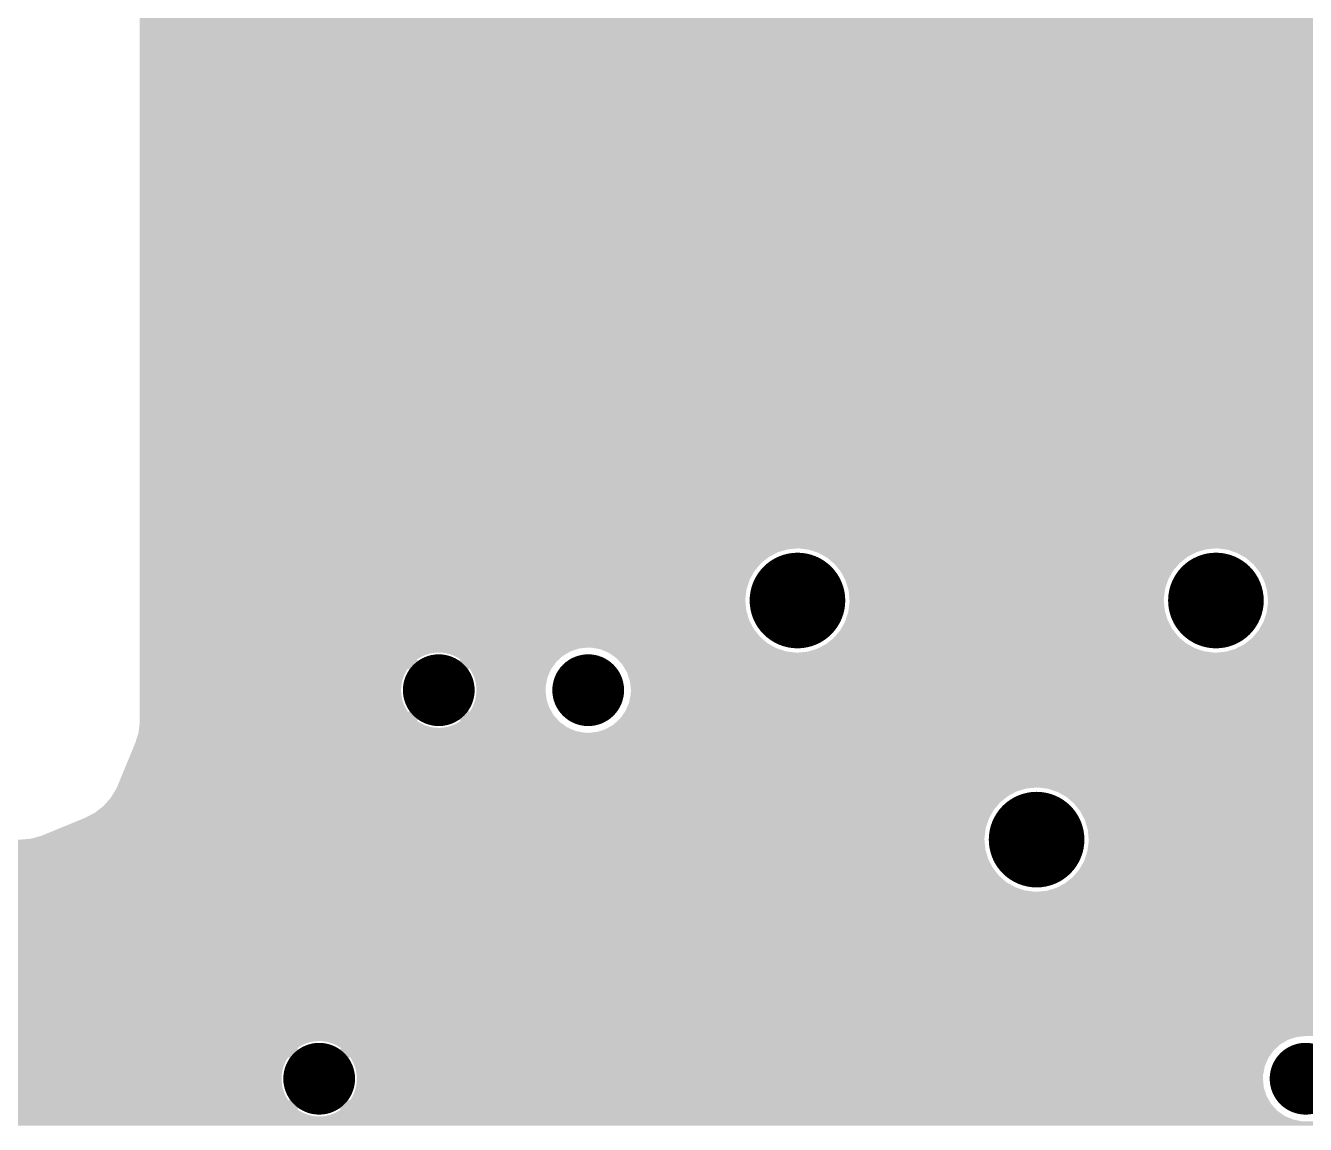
# Model space of a CAD drawing. Extents: x 295 to 953, y 10 to 290.
# Drawn here: x 630.37 to 652.8, y 206.52 to 225.78 of the extents above; entities that cross this region are included whole.
import ezdxf

# ---------------------------------------------------------------- set-up
doc = ezdxf.new("R2010")
doc.units = 0
doc.header["$LTSCALE"] = 5
doc.header["$MEASUREMENT"] = 0
doc.layers.get('0').update_dxf_attribs({"linetype": 'CONTINUOUS', "lineweight": 25})

msp = doc.modelspace()

# ---------------------------------------------------------------- linework, layer by layer
for points, const_width in [([(643.475, 215.701, 1), (644.313, 215.701, 1)], 0.838), ([(650.809, 215.701, 1), (651.647, 215.701, 1)], 0.838), ([(637.293, 214.129, 1), (637.922, 214.129, 1)], 0.629), ([(639.912, 214.129, 1), (640.541, 214.129, 1)], 0.629), ([(647.666, 211.51, 1), (648.504, 211.51, 1)], 0.838), ([(635.197, 207.319, 1), (635.826, 207.319, 1)], 0.629), ([(652.485, 207.319, 1), (653.114, 207.319, 1)], 0.629)]:
    msp.add_lwpolyline(points, format="xyb", close=True, dxfattribs=dict(const_width=const_width))
for points in [[(632.368, 216.614), (632.368, 226.178), (671.135, 216.614), (671.135, 226.178)], [(632.368, 216.597), (632.368, 216.614), (643.72, 216.597), (643.894, 216.614)], [(632.368, 216.548), (632.368, 216.597), (643.552, 216.548), (643.72, 216.597)], [(632.368, 216.467), (632.368, 216.548), (643.397, 216.467), (643.552, 216.548)], [(632.368, 216.359), (632.368, 216.467), (643.26, 216.359), (643.397, 216.467)], [(643.928, 216.614), (643.894, 216.614), (651.221, 216.614), (651.228, 216.614)], [(644.048, 216.597), (643.928, 216.614), (651.054, 216.597), (651.221, 216.614)], [(644.101, 216.59), (644.048, 216.597), (651.03, 216.59), (651.054, 216.597)], [(644.227, 216.548), (644.101, 216.59), (650.886, 216.548), (651.03, 216.59)], [(644.267, 216.534), (644.227, 216.548), (650.86, 216.534), (650.886, 216.548)], [(644.385, 216.467), (644.267, 216.534), (650.731, 216.467), (650.86, 216.534)], [(644.419, 216.448), (644.385, 216.467), (650.707, 216.448), (650.731, 216.467)], [(651.436, 216.59), (651.262, 216.614), (671.135, 216.59), (671.135, 216.614)], [(651.601, 216.534), (651.436, 216.59), (671.135, 216.534), (671.135, 216.59)], [(651.753, 216.448), (651.601, 216.534), (671.135, 216.448), (671.135, 216.534)], [(632.368, 216.226), (632.368, 216.359), (643.146, 216.226), (643.26, 216.359)], [(632.368, 216.074), (632.368, 216.226), (643.06, 216.074), (643.146, 216.226)], [(644.523, 216.359), (644.419, 216.448), (650.594, 216.359), (650.707, 216.448)], [(644.552, 216.334), (644.523, 216.359), (650.573, 216.334), (650.594, 216.359)], [(644.638, 216.226), (644.552, 216.334), (650.48, 216.226), (650.573, 216.334)], [(644.66, 216.197), (644.638, 216.226), (650.464, 216.197), (650.48, 216.226)], [(651.886, 216.334), (651.753, 216.448), (671.135, 216.334), (671.135, 216.448)], [(651.995, 216.197), (651.886, 216.334), (671.135, 216.197), (671.135, 216.334)], [(632.368, 215.908), (632.368, 216.074), (643.004, 215.908), (643.06, 216.074)], [(644.725, 216.074), (644.66, 216.197), (650.394, 216.074), (650.464, 216.197)], [(644.741, 216.042), (644.725, 216.074), (650.383, 216.042), (650.394, 216.074)], [(644.781, 215.908), (644.741, 216.042), (650.338, 215.908), (650.383, 216.042)], [(652.075, 216.042), (651.995, 216.197), (671.135, 216.042), (671.135, 216.197)], [(652.11, 215.925), (652.075, 216.042), (671.135, 215.925), (671.135, 216.042)], [(632.368, 215.735), (632.368, 215.908), (642.981, 215.735), (643.004, 215.908)], [(644.791, 215.875), (644.781, 215.908), (650.334, 215.875), (650.338, 215.908)], [(644.804, 215.735), (644.791, 215.875), (650.315, 215.735), (650.334, 215.875)], [(652.115, 215.908), (652.11, 215.925), (656.309, 215.908), (656.467, 215.925)], [(652.125, 215.875), (652.115, 215.908), (656.208, 215.875), (656.309, 215.908)], [(652.126, 215.859), (652.125, 215.875), (656.159, 215.859), (656.208, 215.875)], [(652.134, 215.779), (652.126, 215.859), (656.023, 215.779), (656.159, 215.859)], [(652.142, 215.701), (652.134, 215.779), (655.937, 215.701), (656.023, 215.779)], [(632.368, 215.701), (632.368, 215.735), (642.98, 215.701), (642.981, 215.735)], [(632.368, 215.527), (632.368, 215.701), (642.997, 215.527), (642.98, 215.701)], [(644.788, 215.527), (644.807, 215.666), (650.331, 215.527), (650.318, 215.666)], [(644.807, 215.701), (644.804, 215.735), (650.314, 215.701), (650.315, 215.735)], [(644.807, 215.666), (644.807, 215.701), (650.318, 215.666), (650.314, 215.701)], [(652.124, 215.543), (652.141, 215.666), (655.814, 215.543), (655.902, 215.666)], [(652.141, 215.672), (652.142, 215.701), (655.906, 215.672), (655.937, 215.701)], [(652.141, 215.666), (652.141, 215.672), (655.902, 215.666), (655.906, 215.672)], [(632.368, 215.359), (632.368, 215.527), (643.046, 215.359), (642.997, 215.527)], [(632.368, 215.204), (632.368, 215.359), (643.127, 215.204), (643.046, 215.359)], [(644.728, 215.327), (644.738, 215.359), (650.397, 215.327), (650.381, 215.359)], [(644.738, 215.359), (644.783, 215.493), (650.381, 215.359), (650.341, 215.493)], [(644.783, 215.493), (644.788, 215.527), (650.341, 215.493), (650.331, 215.527)], [(652.062, 215.327), (652.086, 215.398), (655.738, 215.327), (655.752, 215.398)], [(652.086, 215.398), (652.118, 215.493), (655.752, 215.398), (655.793, 215.493)], [(652.118, 215.493), (652.124, 215.543), (655.793, 215.493), (655.814, 215.543)], [(632.368, 215.067), (632.368, 215.204), (643.236, 215.067), (643.127, 215.204)], [(644.548, 215.067), (644.641, 215.175), (650.57, 215.067), (650.484, 215.175)], [(644.641, 215.175), (644.657, 215.204), (650.484, 215.175), (650.461, 215.204)], [(644.657, 215.204), (644.728, 215.327), (650.461, 215.204), (650.397, 215.327)], [(651.862, 215.042), (651.975, 215.175), (655.733, 215.042), (655.719, 215.175)], [(651.975, 215.175), (651.976, 215.177), (655.719, 215.175), (655.719, 215.177)], [(651.976, 215.177), (652.014, 215.243), (655.719, 215.177), (655.722, 215.243)], [(652.014, 215.243), (652.062, 215.327), (655.722, 215.243), (655.738, 215.327)], [(632.368, 214.953), (632.368, 215.067), (643.368, 214.953), (643.236, 215.067)], [(632.368, 214.877), (632.368, 214.953), (643.502, 214.877), (643.368, 214.953)], [(644.261, 214.867), (644.391, 214.934), (650.855, 214.867), (650.737, 214.934)], [(644.391, 214.934), (644.415, 214.953), (650.737, 214.934), (650.703, 214.953)], [(644.415, 214.953), (644.527, 215.042), (650.703, 214.953), (650.598, 215.042)], [(644.527, 215.042), (644.548, 215.067), (650.598, 215.042), (650.57, 215.067)], [(651.6, 214.869), (651.725, 214.934), (655.785, 214.869), (655.763, 214.934)], [(651.725, 214.934), (651.833, 215.019), (655.763, 214.934), (655.735, 215.019)], [(651.833, 215.019), (651.862, 215.042), (655.735, 215.019), (655.733, 215.042)], [(632.368, 214.86), (632.368, 214.877), (640.069, 214.86), (640.227, 214.877)], [(632.368, 214.811), (632.368, 214.86), (639.919, 214.811), (640.069, 214.86)], [(632.368, 214.789), (632.368, 214.811), (639.882, 214.789), (639.919, 214.811)], [(632.368, 214.787), (632.368, 214.789), (637.56, 214.787), (637.607, 214.789)], [(632.368, 214.782), (632.368, 214.787), (637.513, 214.782), (637.56, 214.787)], [(632.368, 214.774), (632.368, 214.782), (637.467, 214.774), (637.513, 214.782)], [(632.368, 214.762), (632.368, 214.774), (637.422, 214.762), (637.467, 214.774)], [(632.368, 214.748), (632.368, 214.762), (637.377, 214.748), (637.422, 214.762)], [(632.368, 214.73), (632.368, 214.748), (637.333, 214.73), (637.377, 214.748)], [(632.368, 214.709), (632.368, 214.73), (637.291, 214.709), (637.333, 214.73)], [(632.368, 214.685), (632.368, 214.709), (637.251, 214.685), (637.291, 214.709)], [(632.368, 214.666), (632.368, 214.685), (637.224, 214.666), (637.251, 214.685)], [(632.368, 214.547), (632.368, 214.666), (637.343, 214.547), (637.224, 214.666)], [(637.64, 214.788), (637.607, 214.789), (639.88, 214.788), (639.882, 214.789)], [(637.687, 214.784), (637.64, 214.788), (639.873, 214.784), (639.88, 214.788)], [(637.733, 214.777), (637.687, 214.784), (639.861, 214.777), (639.873, 214.784)], [(637.779, 214.766), (637.733, 214.777), (639.843, 214.766), (639.861, 214.777)], [(637.824, 214.752), (637.779, 214.766), (639.819, 214.752), (639.843, 214.766)], [(637.868, 214.735), (637.824, 214.752), (639.79, 214.735), (639.819, 214.752)], [(637.877, 214.731), (637.868, 214.735), (639.783, 214.731), (639.79, 214.735)], [(637.91, 214.715), (637.877, 214.731), (639.765, 214.715), (639.783, 214.731)], [(637.951, 214.692), (637.91, 214.715), (639.74, 214.692), (639.765, 214.715)], [(637.948, 214.624), (637.99, 214.666), (639.666, 214.624), (639.712, 214.666)], [(637.99, 214.666), (637.951, 214.692), (639.712, 214.666), (639.74, 214.692)], [(640.292, 214.874), (640.227, 214.877), (643.507, 214.874), (643.502, 214.877)], [(640.33, 214.867), (640.292, 214.874), (643.52, 214.867), (643.507, 214.874)], [(640.448, 214.844), (640.33, 214.867), (643.589, 214.844), (643.52, 214.867)], [(640.524, 214.811), (640.448, 214.844), (643.686, 214.811), (643.589, 214.844)], [(640.578, 214.788), (640.524, 214.811), (643.859, 214.788), (643.686, 214.811)], [(640.58, 214.787), (640.578, 214.788), (643.894, 214.787), (643.859, 214.788)], [(640.593, 214.781), (640.58, 214.787), (655.836, 214.781), (655.833, 214.787)], [(640.661, 214.733), (640.593, 214.781), (655.865, 214.733), (655.836, 214.781)], [(640.722, 214.69), (640.661, 214.733), (655.904, 214.69), (655.865, 214.733)], [(640.789, 214.616), (640.722, 214.69), (655.971, 214.616), (655.904, 214.69)], [(643.894, 214.787), (643.9, 214.788), (651.228, 214.787), (651.194, 214.788)], [(643.9, 214.788), (644.068, 214.804), (651.194, 214.788), (651.074, 214.804)], [(644.068, 214.804), (644.092, 214.811), (651.074, 214.804), (651.02, 214.811)], [(644.092, 214.811), (644.235, 214.853), (651.02, 214.811), (650.895, 214.853)], [(644.235, 214.853), (644.261, 214.867), (650.895, 214.853), (650.855, 214.867)], [(651.228, 214.787), (651.402, 214.804), (655.833, 214.787), (655.823, 214.804)], [(651.402, 214.804), (651.57, 214.853), (655.823, 214.804), (655.794, 214.853)], [(651.57, 214.853), (651.6, 214.869), (655.794, 214.853), (655.785, 214.869)], [(632.368, 214.512), (632.368, 214.547), (639.586, 214.512), (639.611, 214.547)], [(632.368, 214.473), (632.368, 214.512), (637.044, 214.473), (637.07, 214.512)], [(632.368, 214.432), (632.368, 214.473), (637.021, 214.432), (637.044, 214.473)], [(632.368, 214.39), (632.368, 214.432), (637.001, 214.39), (637.021, 214.432)], [(637.189, 214.393), (637.07, 214.512), (638.025, 214.393), (638.145, 214.512)], [(637.343, 214.547), (637.373, 214.564), (637.871, 214.547), (637.841, 214.564)], [(637.373, 214.564), (637.379, 214.567), (637.841, 214.564), (637.836, 214.567)], [(637.379, 214.567), (637.409, 214.582), (637.836, 214.567), (637.805, 214.582)], [(637.409, 214.582), (637.416, 214.585), (637.805, 214.582), (637.799, 214.585)], [(637.416, 214.585), (637.447, 214.597), (637.799, 214.585), (637.767, 214.597)], [(637.447, 214.597), (637.454, 214.599), (637.767, 214.597), (637.761, 214.599)], [(637.454, 214.599), (637.486, 214.608), (637.761, 214.599), (637.727, 214.608)], [(637.486, 214.608), (637.494, 214.61), (637.727, 214.608), (637.722, 214.61)], [(637.494, 214.61), (637.526, 214.617), (637.722, 214.61), (637.687, 214.617)], [(637.526, 214.617), (637.534, 214.618), (637.687, 214.617), (637.682, 214.618)], [(637.534, 214.618), (637.567, 214.622), (637.682, 214.618), (637.646, 214.622)], [(637.567, 214.622), (637.579, 214.622), (637.646, 214.622), (637.641, 214.622)], [(637.579, 214.622), (637.607, 214.623), (637.641, 214.622), (637.607, 214.623)], [(637.871, 214.547), (637.948, 214.624), (639.611, 214.547), (639.666, 214.624)], [(638.155, 214.497), (638.145, 214.512), (639.576, 214.497), (639.586, 214.512)], [(638.156, 214.495), (638.155, 214.497), (639.574, 214.495), (639.576, 214.497)], [(638.18, 214.457), (638.156, 214.495), (639.558, 214.457), (639.574, 214.495)], [(638.202, 214.416), (638.18, 214.457), (639.54, 214.416), (639.558, 214.457)], [(640.829, 214.573), (640.789, 214.616), (656.032, 214.573), (655.971, 214.616)], [(640.857, 214.524), (640.829, 214.573), (656.1, 214.524), (656.032, 214.573)], [(640.894, 214.462), (640.857, 214.524), (656.246, 214.462), (656.1, 214.524)], [(640.909, 214.436), (640.894, 214.462), (656.376, 214.436), (656.246, 214.462)], [(640.91, 214.432), (640.909, 214.436), (656.401, 214.432), (656.376, 214.436)], [(640.911, 214.429), (640.91, 214.432), (656.467, 214.429), (656.401, 214.432)], [(632.368, 214.346), (632.368, 214.39), (636.984, 214.346), (637.001, 214.39)], [(632.368, 214.301), (632.368, 214.346), (636.97, 214.301), (636.984, 214.346)], [(632.368, 214.255), (632.368, 214.301), (636.959, 214.255), (636.97, 214.301)], [(632.368, 214.208), (632.368, 214.255), (636.952, 214.208), (636.959, 214.255)], [(632.368, 214.162), (632.368, 214.208), (636.948, 214.162), (636.952, 214.208)], [(637.118, 214.204), (637.121, 214.216), (638.096, 214.204), (638.094, 214.216)], [(637.121, 214.216), (637.126, 214.244), (638.094, 214.216), (638.088, 214.244)], [(637.126, 214.244), (637.13, 214.256), (638.088, 214.244), (638.085, 214.256)], [(637.13, 214.256), (637.137, 214.283), (638.085, 214.256), (638.077, 214.283)], [(637.137, 214.283), (637.142, 214.295), (638.077, 214.283), (638.073, 214.295)], [(637.142, 214.295), (637.151, 214.321), (638.073, 214.295), (638.063, 214.321)], [(637.151, 214.321), (637.157, 214.333), (638.063, 214.321), (638.058, 214.333)], [(637.157, 214.333), (637.169, 214.358), (638.058, 214.333), (638.045, 214.358)], [(637.169, 214.358), (637.175, 214.369), (638.045, 214.358), (638.039, 214.369)], [(637.175, 214.369), (637.189, 214.393), (638.039, 214.369), (638.025, 214.393)], [(638.221, 214.373), (638.202, 214.416), (639.522, 214.373), (639.54, 214.416)], [(638.229, 214.35), (638.221, 214.373), (639.512, 214.35), (639.522, 214.373)], [(638.236, 214.328), (638.229, 214.35), (639.508, 214.328), (639.512, 214.35)], [(638.249, 214.283), (638.236, 214.328), (639.499, 214.283), (639.508, 214.328)], [(638.258, 214.237), (638.249, 214.283), (639.49, 214.237), (639.499, 214.283)], [(638.264, 214.195), (638.258, 214.237), (639.481, 214.195), (639.49, 214.237)], [(640.937, 214.35), (640.911, 214.429), (660.467, 214.35), (660.501, 214.429)], [(640.958, 214.286), (640.937, 214.35), (660.454, 214.286), (660.467, 214.35)], [(640.968, 214.195), (640.958, 214.286), (660.436, 214.195), (660.454, 214.286)], [(632.368, 214.115), (632.368, 214.162), (636.947, 214.115), (636.948, 214.162)], [(632.368, 214.068), (632.368, 214.115), (636.95, 214.068), (636.947, 214.115)], [(632.368, 214.021), (632.368, 214.068), (636.956, 214.021), (636.95, 214.068)], [(632.368, 213.975), (632.368, 214.021), (636.965, 213.975), (636.956, 214.021)], [(637.113, 214.135), (637.114, 214.163), (638.102, 214.135), (638.1, 214.163)], [(637.113, 214.122), (637.113, 214.135), (638.101, 214.122), (638.102, 214.135)], [(637.114, 214.095), (637.113, 214.122), (638.101, 214.095), (638.101, 214.122)], [(637.114, 214.163), (637.115, 214.176), (638.1, 214.163), (638.099, 214.176)], [(637.115, 214.082), (637.114, 214.095), (638.099, 214.082), (638.101, 214.095)], [(637.115, 214.176), (637.118, 214.204), (638.099, 214.176), (638.096, 214.204)], [(637.119, 214.054), (637.115, 214.082), (638.096, 214.054), (638.099, 214.082)], [(637.12, 214.041), (637.119, 214.054), (638.094, 214.041), (638.096, 214.054)], [(637.127, 214.014), (637.12, 214.041), (638.088, 214.014), (638.094, 214.041)], [(637.129, 214.002), (637.127, 214.014), (638.085, 214.002), (638.088, 214.014)], [(637.138, 213.975), (637.129, 214.002), (638.077, 213.975), (638.085, 214.002)], [(638.248, 213.972), (638.255, 214.003), (639.495, 213.972), (639.492, 214.003)], [(638.255, 214.003), (638.262, 214.05), (639.492, 214.003), (639.487, 214.05)], [(638.262, 214.05), (638.266, 214.096), (639.487, 214.05), (639.482, 214.096)], [(638.264, 214.19), (638.264, 214.195), (639.481, 214.19), (639.481, 214.195)], [(638.267, 214.143), (638.264, 214.19), (639.479, 214.143), (639.481, 214.19)], [(638.266, 214.096), (638.267, 214.129), (639.482, 214.096), (639.478, 214.129)], [(638.267, 214.129), (638.267, 214.143), (639.478, 214.129), (639.479, 214.143)], [(640.954, 213.972), (640.972, 214.063), (660.45, 213.972), (660.44, 214.063)], [(640.975, 214.129), (640.968, 214.195), (660.433, 214.129), (660.436, 214.195)], [(640.972, 214.063), (640.975, 214.129), (660.44, 214.063), (660.433, 214.129)], [(632.368, 213.929), (632.368, 213.975), (636.978, 213.929), (636.965, 213.975)], [(632.368, 213.885), (632.368, 213.929), (636.994, 213.885), (636.978, 213.929)], [(632.368, 213.842), (632.368, 213.885), (637.013, 213.842), (636.994, 213.885)], [(632.368, 213.801), (632.368, 213.842), (637.035, 213.801), (637.013, 213.842)], [(632.368, 213.761), (632.368, 213.801), (637.059, 213.761), (637.035, 213.801)], [(632.368, 213.746), (632.368, 213.761), (637.07, 213.746), (637.059, 213.761)], [(637.07, 213.746), (637.189, 213.865), (638.145, 213.746), (638.025, 213.865)], [(637.141, 213.963), (637.138, 213.975), (638.073, 213.963), (638.077, 213.975)], [(637.152, 213.937), (637.141, 213.963), (638.063, 213.937), (638.073, 213.963)], [(637.157, 213.925), (637.152, 213.937), (638.057, 213.925), (638.063, 213.937)], [(637.169, 213.9), (637.157, 213.925), (638.046, 213.9), (638.057, 213.925)], [(637.175, 213.889), (637.169, 213.9), (638.039, 213.889), (638.046, 213.9)], [(637.189, 213.865), (637.175, 213.889), (638.025, 213.865), (638.039, 213.889)], [(638.145, 213.746), (638.171, 213.785), (639.589, 213.746), (639.566, 213.785)], [(638.171, 213.785), (638.191, 213.821), (639.566, 213.785), (639.545, 213.821)], [(638.191, 213.821), (638.194, 213.826), (639.545, 213.821), (639.543, 213.826)], [(638.194, 213.826), (638.214, 213.868), (639.543, 213.826), (639.529, 213.868)], [(638.214, 213.868), (638.231, 213.912), (639.529, 213.868), (639.515, 213.912)], [(638.231, 213.912), (638.245, 213.957), (639.515, 213.912), (639.5, 213.957)], [(638.245, 213.957), (638.248, 213.972), (639.5, 213.957), (639.495, 213.972)], [(640.824, 213.685), (640.879, 213.763), (660.58, 213.685), (660.534, 213.763)], [(640.879, 213.763), (640.904, 213.821), (660.534, 213.763), (660.5, 213.821)], [(640.904, 213.821), (640.941, 213.908), (660.5, 213.821), (660.471, 213.908)], [(640.941, 213.908), (640.954, 213.972), (660.471, 213.908), (660.45, 213.972)], [(632.362, 213.522), (632.364, 213.543), (637.347, 213.522), (637.304, 213.543)], [(632.364, 213.543), (632.367, 213.566), (637.304, 213.543), (637.263, 213.566)], [(632.367, 213.566), (632.368, 213.57), (637.263, 213.566), (637.256, 213.57)], [(632.368, 213.711), (632.368, 213.746), (639.609, 213.711), (639.589, 213.746)], [(632.368, 213.605), (632.368, 213.711), (637.237, 213.605), (637.343, 213.711)], [(632.368, 213.592), (632.368, 213.605), (637.224, 213.592), (637.237, 213.605)], [(632.368, 213.57), (632.368, 213.592), (637.256, 213.57), (637.224, 213.592)], [(637.373, 213.694), (637.343, 213.711), (637.842, 213.694), (637.871, 213.711)], [(637.378, 213.691), (637.373, 213.694), (637.835, 213.691), (637.842, 213.694)], [(637.41, 213.676), (637.378, 213.691), (637.805, 213.676), (637.835, 213.691)], [(637.415, 213.673), (637.41, 213.676), (637.798, 213.673), (637.805, 213.676)], [(637.448, 213.661), (637.415, 213.673), (637.767, 213.661), (637.798, 213.673)], [(637.453, 213.659), (637.448, 213.661), (637.76, 213.659), (637.767, 213.661)], [(637.487, 213.649), (637.453, 213.659), (637.728, 213.649), (637.76, 213.659)], [(637.493, 213.648), (637.487, 213.649), (637.721, 213.648), (637.728, 213.649)], [(637.527, 213.641), (637.493, 213.648), (637.688, 213.641), (637.721, 213.648)], [(637.533, 213.64), (637.527, 213.641), (637.68, 213.64), (637.688, 213.641)], [(637.569, 213.636), (637.533, 213.64), (637.648, 213.636), (637.68, 213.64)], [(637.573, 213.636), (637.569, 213.636), (637.636, 213.636), (637.648, 213.636)], [(637.607, 213.634), (637.573, 213.636), (637.607, 213.634), (637.636, 213.636)], [(637.851, 213.516), (637.894, 213.534), (639.806, 213.516), (639.779, 213.534)], [(637.897, 213.685), (637.871, 213.711), (639.625, 213.685), (639.609, 213.711)], [(637.894, 213.534), (637.936, 213.556), (639.779, 213.534), (639.748, 213.556)], [(637.99, 213.592), (637.897, 213.685), (639.71, 213.592), (639.625, 213.685)], [(637.936, 213.556), (637.955, 213.568), (639.748, 213.556), (639.731, 213.568)], [(637.955, 213.568), (637.976, 213.581), (639.731, 213.568), (639.719, 213.581)], [(637.976, 213.581), (637.99, 213.592), (639.719, 213.581), (639.71, 213.592)], [(640.671, 213.527), (640.716, 213.568), (660.745, 213.527), (660.686, 213.568)], [(640.716, 213.568), (640.787, 213.634), (660.686, 213.568), (660.626, 213.634)], [(640.787, 213.634), (640.824, 213.685), (660.626, 213.634), (660.58, 213.685)], [(632.289, 213.206), (632.344, 213.381), (671.135, 213.206), (671.135, 213.381)], [(632.344, 213.381), (632.345, 213.384), (640.227, 213.381), (640.161, 213.384)], [(632.345, 213.384), (632.349, 213.414), (640.158, 213.384), (640.006, 213.414)], [(632.345, 213.384), (632.345, 213.384), (640.161, 213.384), (640.158, 213.384)], [(632.349, 213.414), (632.355, 213.469), (640.006, 213.414), (639.878, 213.469)], [(632.355, 213.47), (632.356, 213.474), (637.575, 213.47), (637.528, 213.474)], [(632.355, 213.469), (632.355, 213.47), (637.622, 213.469), (637.575, 213.47)], [(632.356, 213.474), (632.357, 213.481), (637.528, 213.474), (637.481, 213.481)], [(632.357, 213.481), (632.358, 213.492), (637.481, 213.481), (637.435, 213.492)], [(632.358, 213.492), (632.36, 213.505), (637.435, 213.492), (637.391, 213.505)], [(632.36, 213.505), (632.362, 213.522), (637.391, 213.505), (637.347, 213.522)], [(637.622, 213.469), (637.669, 213.472), (639.878, 213.469), (639.872, 213.472)], [(637.669, 213.472), (637.707, 213.477), (639.872, 213.472), (639.86, 213.477)], [(637.707, 213.477), (637.715, 213.478), (639.86, 213.477), (639.859, 213.478)], [(637.715, 213.478), (637.761, 213.487), (639.859, 213.478), (639.846, 213.487)], [(637.761, 213.487), (637.807, 213.5), (639.846, 213.487), (639.828, 213.5)], [(637.807, 213.5), (637.851, 213.516), (639.828, 213.5), (639.806, 213.516)], [(640.227, 213.381), (640.254, 213.384), (661.182, 213.381), (661.116, 213.384)], [(640.254, 213.384), (640.384, 213.398), (661.116, 213.384), (661.045, 213.398)], [(640.384, 213.398), (640.435, 213.414), (661.045, 213.398), (660.961, 213.414)], [(640.435, 213.414), (640.534, 213.447), (660.961, 213.414), (660.884, 213.447)], [(640.534, 213.447), (640.585, 213.477), (660.884, 213.447), (660.815, 213.477)], [(640.585, 213.477), (640.671, 213.527), (660.815, 213.477), (660.745, 213.527)], [(631.983, 212.464), (632.289, 213.206), (671.135, 212.464), (671.135, 213.206)], [(631.957, 212.406), (631.965, 212.423), (647.911, 212.406), (648.085, 212.423)], [(631.965, 212.423), (631.983, 212.464), (671.135, 212.423), (671.135, 212.464)], [(648.292, 212.399), (648.119, 212.423), (671.135, 212.399), (671.135, 212.423)], [(631.793, 212.168), (631.853, 212.235), (647.451, 212.168), (647.536, 212.235)], [(631.853, 212.235), (631.879, 212.276), (647.536, 212.235), (647.588, 212.276)], [(631.879, 212.276), (631.929, 212.357), (647.588, 212.276), (647.743, 212.357)], [(631.929, 212.357), (631.952, 212.395), (647.743, 212.357), (647.87, 212.395)], [(631.952, 212.395), (631.957, 212.406), (647.87, 212.395), (647.911, 212.406)], [(648.458, 212.343), (648.292, 212.399), (671.135, 212.343), (671.135, 212.399)], [(648.61, 212.257), (648.458, 212.343), (671.135, 212.257), (671.135, 212.343)], [(648.743, 212.143), (648.61, 212.257), (671.135, 212.143), (671.135, 212.257)], [(631.414, 211.895), (631.58, 211.981), (647.258, 211.895), (647.307, 211.981)], [(631.58, 211.981), (631.65, 212.035), (647.307, 211.981), (647.337, 212.035)], [(631.65, 212.035), (631.728, 212.096), (647.337, 212.035), (647.39, 212.096)], [(631.728, 212.096), (631.793, 212.168), (647.39, 212.096), (647.451, 212.168)], [(648.851, 212.006), (648.743, 212.143), (671.135, 212.006), (671.135, 212.143)], [(648.932, 211.851), (648.851, 212.006), (671.135, 211.851), (671.135, 212.006)], [(630.984, 211.717), (631.386, 211.883), (647.195, 211.717), (647.251, 211.883)], [(631.386, 211.883), (631.414, 211.895), (647.251, 211.883), (647.258, 211.895)], [(648.982, 211.684), (648.932, 211.851), (671.135, 211.684), (671.135, 211.851)], [(630.273, 211.51), (630.459, 211.526), (647.171, 211.51), (647.171, 211.526)], [(630.459, 211.526), (630.524, 211.544), (647.171, 211.526), (647.172, 211.544)], [(630.524, 211.544), (630.64, 211.576), (647.172, 211.544), (647.176, 211.576)], [(630.64, 211.576), (630.672, 211.589), (647.176, 211.576), (647.178, 211.589)], [(630.672, 211.589), (630.984, 211.717), (647.178, 211.589), (647.195, 211.717)], [(648.998, 211.51), (648.982, 211.684), (671.135, 211.51), (671.135, 211.684)], [(593.634, 211.375), (593.664, 211.447), (647.184, 211.375), (647.177, 211.447)], [(593.664, 211.447), (593.813, 211.51), (647.177, 211.447), (647.171, 211.51)], [(629.433, 211.352), (629.26, 211.375), (647.186, 211.352), (647.184, 211.375)], [(629.48, 211.336), (629.433, 211.352), (647.188, 211.336), (647.186, 211.352)], [(629.599, 211.296), (629.48, 211.336), (647.2, 211.296), (647.188, 211.336)], [(629.751, 211.209), (629.599, 211.296), (647.225, 211.209), (647.2, 211.296)], [(648.95, 211.229), (648.974, 211.302), (660.161, 211.229), (660.302, 211.302)], [(648.974, 211.302), (648.975, 211.309), (660.302, 211.302), (660.316, 211.309)], [(648.975, 211.309), (648.982, 211.359), (660.316, 211.309), (660.484, 211.359)], [(648.982, 211.359), (648.984, 211.375), (660.484, 211.359), (660.658, 211.375)], [(648.984, 211.375), (648.998, 211.475), (671.135, 211.375), (671.135, 211.475)], [(648.998, 211.475), (648.998, 211.51), (671.135, 211.475), (671.135, 211.51)], [(629.799, 211.168), (629.751, 211.209), (647.237, 211.168), (647.225, 211.209)], [(629.883, 211.096), (629.799, 211.168), (647.275, 211.096), (647.237, 211.168)], [(629.949, 211.013), (629.883, 211.096), (647.318, 211.013), (647.275, 211.096)], [(648.834, 210.987), (648.909, 211.12), (659.91, 210.987), (660.024, 211.12)], [(648.909, 211.12), (648.919, 211.136), (660.024, 211.12), (660.045, 211.136)], [(648.919, 211.136), (648.95, 211.229), (660.045, 211.136), (660.161, 211.229)], [(629.992, 210.959), (629.949, 211.013), (647.361, 210.959), (647.318, 211.013)], [(630.035, 210.876), (629.992, 210.959), (647.427, 210.876), (647.361, 210.959)], [(630.073, 210.803), (630.035, 210.876), (647.511, 210.803), (647.427, 210.876)], [(648.698, 210.835), (648.718, 210.851), (659.824, 210.835), (659.833, 210.851)], [(648.718, 210.851), (648.832, 210.984), (659.833, 210.851), (659.909, 210.984)], [(648.832, 210.984), (648.834, 210.987), (659.909, 210.984), (659.91, 210.987)], [(630.085, 210.762), (630.073, 210.803), (647.559, 210.762), (647.511, 210.803)], [(630.11, 210.676), (630.085, 210.762), (647.711, 210.676), (647.559, 210.762)], [(630.122, 210.636), (630.11, 210.676), (647.83, 210.636), (647.711, 210.676)], [(630.124, 210.62), (630.122, 210.636), (647.877, 210.62), (647.83, 210.636)], [(630.126, 210.597), (630.124, 210.62), (648.05, 210.597), (647.877, 210.62)], [(648.259, 210.613), (648.426, 210.662), (659.76, 210.613), (659.767, 210.662)], [(648.426, 210.662), (648.44, 210.67), (659.767, 210.662), (659.768, 210.67)], [(648.44, 210.67), (648.582, 210.743), (659.768, 210.67), (659.793, 210.743)], [(648.582, 210.743), (648.698, 210.835), (659.793, 210.743), (659.824, 210.835)], [(630.119, 210.288), (630.138, 210.427), (659.761, 210.288), (659.747, 210.427)], [(630.126, 210.596), (630.126, 210.597), (648.085, 210.596), (648.05, 210.597)], [(630.136, 210.496), (630.126, 210.596), (659.745, 210.496), (659.758, 210.596)], [(630.139, 210.462), (630.136, 210.496), (659.744, 210.462), (659.745, 210.496)], [(630.138, 210.427), (630.139, 210.462), (659.747, 210.427), (659.744, 210.462)], [(648.085, 210.596), (648.259, 210.613), (659.758, 210.596), (659.76, 210.613)], [(630.07, 210.12), (630.115, 210.254), (659.81, 210.12), (659.771, 210.254)], [(630.115, 210.254), (630.119, 210.288), (659.771, 210.254), (659.761, 210.288)], [(629.973, 209.936), (629.989, 209.965), (659.914, 209.936), (659.891, 209.965)], [(629.989, 209.965), (630.059, 210.088), (659.891, 209.965), (659.827, 210.088)], [(630.059, 210.088), (630.07, 210.12), (659.827, 210.088), (659.81, 210.12)], [(629.746, 209.714), (629.859, 209.804), (660.132, 209.714), (660.028, 209.804)], [(629.859, 209.804), (629.88, 209.828), (660.028, 209.804), (660, 209.828)], [(629.88, 209.828), (629.973, 209.936), (660, 209.828), (659.914, 209.936)], [(593.602, 208.067), (593.602, 209.548), (671.135, 208.067), (671.135, 209.548)], [(629.225, 209.548), (629.232, 209.549), (660.658, 209.548), (660.623, 209.549)], [(629.232, 209.549), (629.399, 209.565), (660.623, 209.549), (660.504, 209.565)], [(629.399, 209.565), (629.424, 209.572), (660.504, 209.565), (660.45, 209.572)], [(629.424, 209.572), (629.567, 209.614), (660.45, 209.572), (660.324, 209.614)], [(629.567, 209.614), (629.593, 209.628), (660.324, 209.614), (660.284, 209.628)], [(629.593, 209.628), (629.722, 209.695), (660.284, 209.628), (660.166, 209.695)], [(629.722, 209.695), (629.746, 209.714), (660.166, 209.695), (660.132, 209.714)], [(593.602, 208.05), (593.602, 208.067), (652.642, 208.05), (652.8, 208.067)], [(593.602, 208.001), (593.602, 208.05), (652.492, 208.001), (652.642, 208.05)], [(593.602, 207.979), (593.602, 208.001), (652.455, 207.979), (652.492, 208.001)], [(593.602, 207.977), (593.602, 207.979), (635.465, 207.977), (635.512, 207.979)], [(593.602, 207.972), (593.602, 207.977), (635.418, 207.972), (635.465, 207.977)], [(593.602, 207.964), (593.602, 207.972), (635.372, 207.964), (635.418, 207.972)], [(593.602, 207.952), (593.602, 207.964), (635.326, 207.952), (635.372, 207.964)], [(593.602, 207.937), (593.602, 207.952), (635.281, 207.937), (635.326, 207.952)], [(593.602, 207.919), (593.602, 207.937), (635.238, 207.919), (635.281, 207.937)], [(635.544, 207.978), (635.512, 207.979), (652.453, 207.978), (652.455, 207.979)], [(635.591, 207.974), (635.544, 207.978), (652.446, 207.974), (652.453, 207.978)], [(635.638, 207.967), (635.591, 207.974), (652.434, 207.967), (652.446, 207.974)], [(635.683, 207.956), (635.638, 207.967), (652.416, 207.956), (652.434, 207.967)], [(635.728, 207.942), (635.683, 207.956), (652.392, 207.942), (652.416, 207.956)], [(635.772, 207.925), (635.728, 207.942), (652.363, 207.925), (652.392, 207.942)], [(593.602, 207.898), (593.602, 207.919), (635.196, 207.898), (635.238, 207.919)], [(593.602, 207.874), (593.602, 207.898), (635.155, 207.874), (635.196, 207.898)], [(593.602, 207.856), (593.602, 207.874), (635.128, 207.856), (635.155, 207.874)], [(593.602, 207.737), (593.602, 207.856), (635.248, 207.737), (635.128, 207.856)], [(593.602, 207.702), (593.602, 207.737), (652.159, 207.702), (652.184, 207.737)], [(593.602, 207.663), (593.602, 207.702), (634.948, 207.663), (634.974, 207.702)], [(635.094, 207.583), (634.974, 207.702), (635.93, 207.583), (636.049, 207.702)], [(635.248, 207.737), (635.277, 207.754), (635.776, 207.737), (635.746, 207.754)], [(635.277, 207.754), (635.283, 207.757), (635.746, 207.754), (635.74, 207.757)], [(635.283, 207.757), (635.314, 207.772), (635.74, 207.757), (635.709, 207.772)], [(635.314, 207.772), (635.32, 207.774), (635.709, 207.772), (635.704, 207.774)], [(635.32, 207.774), (635.352, 207.787), (635.704, 207.774), (635.671, 207.787)], [(635.352, 207.787), (635.359, 207.789), (635.671, 207.787), (635.665, 207.789)], [(635.359, 207.789), (635.391, 207.798), (635.665, 207.789), (635.632, 207.798)], [(635.391, 207.798), (635.398, 207.8), (635.632, 207.798), (635.626, 207.8)], [(635.398, 207.8), (635.431, 207.806), (635.626, 207.8), (635.592, 207.806)], [(635.431, 207.806), (635.439, 207.807), (635.592, 207.806), (635.586, 207.807)], [(635.439, 207.807), (635.471, 207.811), (635.586, 207.807), (635.55, 207.811)], [(635.471, 207.811), (635.483, 207.812), (635.55, 207.811), (635.546, 207.812)], [(635.483, 207.812), (635.512, 207.813), (635.546, 207.812), (635.512, 207.813)], [(635.782, 207.921), (635.772, 207.925), (652.356, 207.921), (652.363, 207.925)], [(635.776, 207.737), (635.853, 207.814), (652.184, 207.737), (652.239, 207.814)], [(635.815, 207.905), (635.782, 207.921), (652.338, 207.905), (652.356, 207.921)], [(635.856, 207.882), (635.815, 207.905), (652.313, 207.882), (652.338, 207.905)], [(635.853, 207.814), (635.895, 207.856), (652.239, 207.814), (652.285, 207.856)], [(635.895, 207.856), (635.856, 207.882), (652.285, 207.856), (652.313, 207.882)], [(636.059, 207.687), (636.049, 207.702), (652.149, 207.687), (652.159, 207.702)], [(593.602, 207.622), (593.602, 207.663), (634.925, 207.622), (634.948, 207.663)], [(593.602, 207.579), (593.602, 207.622), (634.905, 207.579), (634.925, 207.622)], [(593.602, 207.535), (593.602, 207.579), (634.888, 207.535), (634.905, 207.579)], [(593.602, 207.49), (593.602, 207.535), (634.874, 207.49), (634.888, 207.535)], [(593.602, 207.445), (593.602, 207.49), (634.864, 207.445), (634.874, 207.49)], [(635.042, 207.472), (635.046, 207.485), (635.981, 207.472), (635.978, 207.485)], [(635.046, 207.485), (635.056, 207.51), (635.978, 207.485), (635.967, 207.51)], [(635.056, 207.51), (635.062, 207.522), (635.967, 207.51), (635.962, 207.522)], [(635.062, 207.522), (635.073, 207.547), (635.962, 207.522), (635.95, 207.547)], [(635.073, 207.547), (635.08, 207.559), (635.95, 207.547), (635.944, 207.559)], [(635.08, 207.559), (635.094, 207.583), (635.944, 207.559), (635.93, 207.583)], [(636.061, 207.685), (636.059, 207.687), (652.147, 207.685), (652.149, 207.687)], [(636.084, 207.647), (636.061, 207.685), (652.131, 207.647), (652.147, 207.685)], [(636.106, 207.605), (636.084, 207.647), (652.113, 207.605), (652.131, 207.647)], [(636.125, 207.562), (636.106, 207.605), (652.095, 207.562), (652.113, 207.605)], [(636.133, 207.54), (636.125, 207.562), (652.085, 207.54), (652.095, 207.562)], [(636.141, 207.518), (636.133, 207.54), (652.081, 207.518), (652.085, 207.54)], [(636.154, 207.473), (636.141, 207.518), (652.072, 207.473), (652.081, 207.518)], [(593.602, 207.398), (593.602, 207.445), (634.856, 207.398), (634.864, 207.445)], [(593.602, 207.351), (593.602, 207.398), (634.852, 207.351), (634.856, 207.398)], [(593.602, 207.304), (593.602, 207.351), (634.852, 207.304), (634.852, 207.351)], [(593.602, 207.257), (593.602, 207.304), (634.854, 207.257), (634.852, 207.304)], [(593.602, 207.211), (593.602, 207.257), (634.861, 207.211), (634.854, 207.257)], [(635.017, 207.312), (635.018, 207.325), (636.006, 207.312), (636.006, 207.325)], [(635.019, 207.284), (635.017, 207.312), (636.005, 207.284), (636.006, 207.312)], [(635.018, 207.353), (635.02, 207.366), (636.005, 207.353), (636.004, 207.366)], [(635.018, 207.325), (635.018, 207.353), (636.006, 207.325), (636.005, 207.353)], [(635.019, 207.271), (635.019, 207.284), (636.004, 207.271), (636.005, 207.284)], [(635.023, 207.244), (635.019, 207.271), (636.001, 207.244), (636.004, 207.271)], [(635.02, 207.366), (635.023, 207.393), (636.004, 207.366), (636, 207.393)], [(635.023, 207.393), (635.025, 207.406), (636, 207.393), (635.998, 207.406)], [(635.025, 207.406), (635.031, 207.433), (635.998, 207.406), (635.992, 207.433)], [(635.031, 207.433), (635.034, 207.446), (635.992, 207.433), (635.99, 207.446)], [(635.034, 207.446), (635.042, 207.472), (635.99, 207.446), (635.981, 207.472)], [(636.163, 207.427), (636.154, 207.473), (652.063, 207.427), (652.072, 207.473)], [(636.168, 207.384), (636.163, 207.427), (652.054, 207.384), (652.063, 207.427)], [(636.167, 207.239), (636.171, 207.286), (652.06, 207.239), (652.055, 207.286)], [(636.169, 207.38), (636.168, 207.384), (652.054, 207.38), (652.054, 207.384)], [(636.172, 207.333), (636.169, 207.38), (652.052, 207.333), (652.054, 207.38)], [(636.171, 207.319), (636.172, 207.333), (652.051, 207.319), (652.052, 207.333)], [(636.171, 207.286), (636.171, 207.319), (652.055, 207.286), (652.051, 207.319)], [(593.602, 207.164), (593.602, 207.211), (634.87, 207.164), (634.861, 207.211)], [(593.602, 207.119), (593.602, 207.164), (634.882, 207.119), (634.87, 207.164)], [(593.602, 207.075), (593.602, 207.119), (634.898, 207.075), (634.882, 207.119)], [(593.602, 207.032), (593.602, 207.075), (634.917, 207.032), (634.898, 207.075)], [(593.602, 206.99), (593.602, 207.032), (634.939, 206.99), (634.917, 207.032)], [(634.974, 206.935), (635.094, 207.054), (636.049, 206.935), (635.93, 207.054)], [(635.025, 207.231), (635.023, 207.244), (635.998, 207.231), (636.001, 207.244)], [(635.031, 207.204), (635.025, 207.231), (635.993, 207.204), (635.998, 207.231)], [(635.034, 207.191), (635.031, 207.204), (635.989, 207.191), (635.993, 207.204)], [(635.042, 207.165), (635.034, 207.191), (635.982, 207.165), (635.989, 207.191)], [(635.046, 207.152), (635.042, 207.165), (635.977, 207.152), (635.982, 207.165)], [(635.056, 207.127), (635.046, 207.152), (635.967, 207.127), (635.977, 207.152)], [(635.061, 207.115), (635.056, 207.127), (635.962, 207.115), (635.967, 207.127)], [(635.074, 207.09), (635.061, 207.115), (635.95, 207.09), (635.962, 207.115)], [(635.079, 207.078), (635.074, 207.09), (635.944, 207.078), (635.95, 207.09)], [(635.094, 207.055), (635.079, 207.078), (635.93, 207.055), (635.944, 207.078)], [(635.094, 207.054), (635.094, 207.055), (635.93, 207.054), (635.93, 207.055)], [(636.098, 207.016), (636.118, 207.058), (652.116, 207.016), (652.102, 207.058)], [(636.118, 207.058), (636.135, 207.102), (652.102, 207.058), (652.088, 207.102)], [(636.135, 207.102), (636.149, 207.147), (652.088, 207.102), (652.073, 207.147)], [(636.149, 207.147), (636.152, 207.161), (652.073, 207.147), (652.068, 207.161)], [(636.152, 207.161), (636.16, 207.193), (652.068, 207.161), (652.065, 207.193)], [(636.16, 207.193), (636.167, 207.239), (652.065, 207.193), (652.06, 207.239)], [(593.602, 206.95), (593.602, 206.99), (634.964, 206.95), (634.939, 206.99)], [(593.602, 206.935), (593.602, 206.95), (634.974, 206.935), (634.964, 206.95)], [(593.602, 206.9), (593.602, 206.935), (652.182, 206.9), (652.162, 206.935)], [(593.602, 206.781), (593.602, 206.9), (635.128, 206.781), (635.248, 206.9)], [(635.278, 206.883), (635.248, 206.9), (635.746, 206.883), (635.776, 206.9)], [(635.283, 206.88), (635.278, 206.883), (635.74, 206.88), (635.746, 206.883)], [(635.314, 206.865), (635.283, 206.88), (635.71, 206.865), (635.74, 206.88)], [(635.32, 206.863), (635.314, 206.865), (635.703, 206.863), (635.71, 206.865)], [(635.352, 206.851), (635.32, 206.863), (635.672, 206.851), (635.703, 206.863)], [(635.358, 206.849), (635.352, 206.851), (635.665, 206.849), (635.672, 206.851)], [(635.392, 206.839), (635.358, 206.849), (635.633, 206.839), (635.665, 206.849)], [(635.397, 206.838), (635.392, 206.839), (635.625, 206.838), (635.633, 206.839)], [(635.432, 206.831), (635.397, 206.838), (635.593, 206.831), (635.625, 206.838)], [(635.437, 206.83), (635.432, 206.831), (635.585, 206.83), (635.593, 206.831)], [(635.473, 206.826), (635.437, 206.83), (635.552, 206.826), (635.585, 206.83)], [(635.478, 206.825), (635.473, 206.826), (635.54, 206.825), (635.552, 206.826)], [(635.512, 206.824), (635.478, 206.825), (635.512, 206.824), (635.54, 206.825)], [(635.802, 206.875), (635.776, 206.9), (652.198, 206.875), (652.182, 206.9)], [(635.895, 206.781), (635.802, 206.875), (652.283, 206.781), (652.198, 206.875)], [(636.049, 206.935), (636.075, 206.975), (652.162, 206.935), (652.139, 206.975)], [(636.075, 206.975), (636.096, 207.011), (652.139, 206.975), (652.118, 207.011)], [(636.096, 207.011), (636.098, 207.016), (652.118, 207.011), (652.116, 207.016)], [(593.602, 206.755), (593.602, 206.781), (635.168, 206.755), (635.128, 206.781)], [(593.602, 206.732), (593.602, 206.755), (635.209, 206.732), (635.168, 206.755)], [(593.602, 206.712), (593.602, 206.732), (635.251, 206.712), (635.209, 206.732)], [(593.602, 206.695), (593.602, 206.712), (635.295, 206.695), (635.251, 206.712)], [(593.602, 206.681), (593.602, 206.695), (635.34, 206.681), (635.295, 206.695)], [(593.602, 206.671), (593.602, 206.681), (635.386, 206.671), (635.34, 206.681)], [(593.602, 206.663), (593.602, 206.671), (635.432, 206.663), (635.386, 206.671)], [(593.602, 206.659), (593.602, 206.663), (635.479, 206.659), (635.432, 206.663)], [(593.602, 206.604), (593.602, 206.659), (652.579, 206.604), (652.451, 206.659)], [(593.602, 206.659), (593.602, 206.659), (635.526, 206.659), (635.479, 206.659)], [(593.602, 206.573), (593.602, 206.604), (652.734, 206.573), (652.579, 206.604)], [(635.526, 206.659), (635.573, 206.661), (652.451, 206.659), (652.445, 206.661)], [(635.573, 206.661), (635.612, 206.666), (652.445, 206.661), (652.433, 206.666)], [(635.612, 206.666), (635.62, 206.667), (652.433, 206.666), (652.432, 206.667)], [(635.62, 206.667), (635.666, 206.677), (652.432, 206.667), (652.419, 206.677)], [(635.666, 206.677), (635.711, 206.689), (652.419, 206.677), (652.401, 206.689)], [(635.711, 206.689), (635.755, 206.705), (652.401, 206.689), (652.379, 206.705)], [(635.755, 206.705), (635.799, 206.724), (652.379, 206.705), (652.352, 206.724)], [(635.799, 206.724), (635.84, 206.746), (652.352, 206.724), (652.321, 206.746)], [(635.84, 206.746), (635.859, 206.758), (652.321, 206.746), (652.304, 206.758)], [(635.859, 206.758), (635.88, 206.771), (652.304, 206.758), (652.292, 206.771)], [(635.88, 206.771), (635.895, 206.781), (652.292, 206.771), (652.283, 206.781)], [(593.602, 206.57), (593.602, 206.573), (652.8, 206.57), (652.734, 206.573)], [(593.602, 206.495), (593.602, 206.57), (671.135, 206.495), (671.135, 206.57)]]:
    msp.add_solid(points)

doc.saveas('drawing.dxf')
